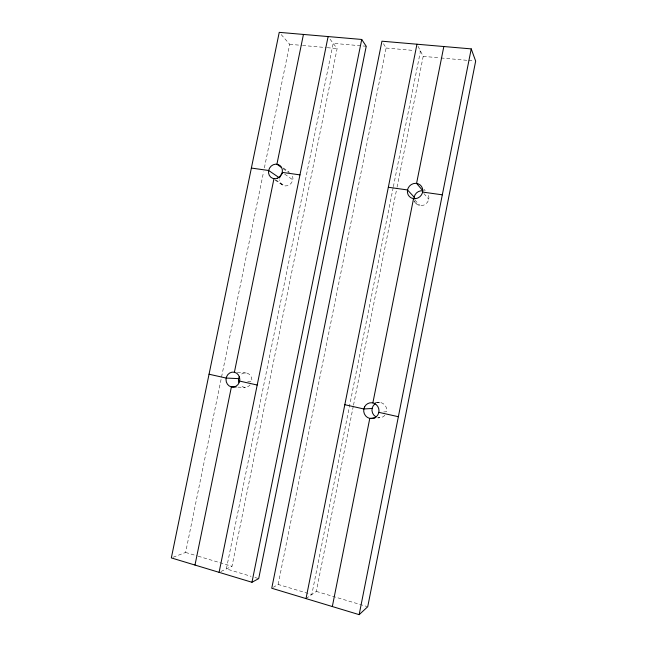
<?xml version="1.0" encoding="UTF-8"?>
<svg xmlns="http://www.w3.org/2000/svg" width="647" height="647" viewBox="0 0 647 647"><rect width="100%" height="100%" fill="white"/><g stroke="black" fill="none" stroke-linecap="round" stroke-linejoin="round"><path stroke-width="0.49" stroke-dasharray="3.23 2.43" d="M393.166 187.679L311.814 594.536L278.145 584.443L273.349 587.298M393.368 186.692L420.477 51.064L417.533 50.806M306.015 598.596L316.294 591.407L353.311 406.122M353.513 405.135L396.87 188.14M397.064 187.153L423.195 56.362L417.404 45.072M278.145 584.443L386.097 48.024L382.984 42.904M220.91 571.487L232.006 566.279L337.119 48.582L328.102 36.564M173.121 557.237L185.616 552.449L263.58 171.827M264.388 167.872L289.702 44.295L280.547 33.846M377.767 417.954L379.757 417.744M383.687 411.953L386.591 411.718A7.659 7.392 80.3 0 0 376.983 402.822M376.837 402.766L380.8 402.62M374.88 402.604L378.875 402.466M237.902 387.165L245.439 387.327M247.688 381.406L251.707 381.56A7.246 6.696 -84.9 0 0 248.254 373.626A7.246 6.696 -84.9 0 0 240.215 375.292M237.312 372.397L246.596 373.004M366.226 46.261L333.189 43.341L226.377 568.923L251.093 576.331M386.097 48.024L413.603 50.458M289.702 44.295L301.559 45.363M302.545 45.452L326.258 47.595M327.245 47.684L337.119 48.582M423.195 56.362L440.025 57.882M441.019 57.971L467.749 60.389M468.735 60.478L473.685 60.923M185.616 552.449L197.214 555.91M198.176 556.194L232.006 566.279M316.294 591.407L366.776 606.457M254.894 577.472L258.695 578.612M274.951 180.012L281.647 184.484M275.622 179.785L284.753 185.899M284.688 174.116L292.8 179.85M283.022 168.616L286.839 171.366M283.386 168.01L289.088 172.134M413.91 201.241L416.539 204.023M414.832 200.02L419.992 205.536M423.866 193.502L428.783 199.219M423.963 189.296L425.192 190.76M250.106 384.916A7.246 6.696 -84.9 0 1 240.627 385.499M292.622 176.219A7.206 6.591 -59.4 0 1 287.405 185.729A7.206 6.591 -59.4 0 1 279.447 179.801M287.608 171.916A7.206 6.591 -59.4 0 1 289.266 172.393M428.532 195.394A7.651 7.23 -43.6 0 1 423.858 205.075A7.651 7.23 -43.6 0 1 414.403 200.95M384.868 415.253A7.659 7.392 80.3 0 1 377.832 417.574"/><path stroke-width="0.97" d="M359.158 614.65L471.226 48.889L381.948 41.198L271.748 588.244L359.158 614.65L367.722 606.74L475.666 61.101L471.226 48.889M306.015 598.596L416.959 44.214M332.323 606.546L369.785 418.399L375.147 417.849M372.866 402.903L413.538 198.637M443.826 46.527L416.579 183.384L422.912 190.816A7.651 7.23 -43.6 0 0 414.031 199.074M251.958 582.268L361.722 39.459L279.237 32.35L171.334 557.916L251.958 582.268L258.695 578.612L366.226 46.261L361.722 39.459M219.09 572.344L328.102 36.564M194.982 565.057L231.4 386.914L236.131 387.019M234.4 372.235A7.497 6.899 -84.6 0 0 226.329 381.956A7.497 6.899 -84.6 0 0 238.015 384.544A7.497 6.899 -84.6 0 0 234.4 372.235L273.964 178.669M303.443 34.437L276.916 164.209L281.494 167.516M372.09 408.475L363.849 408.969L344.819 404.698M238.622 378.632L226.175 378.066L209.046 374.225M251.376 168.066L268.659 170.493L278.817 177.432M282.262 172.393L299.965 174.876M388.337 187.266L407.521 189.951L414.161 197.141M422.637 192.07L442.322 194.828M239.657 381.091L257.199 385.03M378.843 412.341L398.366 416.717M238.767 382.369A7.246 6.696 -84.9 0 1 239.212 376.853M279.593 177.965A7.206 6.591 -59.4 0 1 282.529 173.307M376.004 416.894A7.659 7.392 80.3 0 1 375.252 403.679M277.595 178.176A7.457 6.785 -59.7 0 0 280.127 165.648A7.457 6.785 -59.7 0 0 268.651 170.509A7.457 6.785 -59.7 0 0 277.595 178.176M415.584 198.653A7.934 7.465 -44.4 0 0 421.488 186.36A7.934 7.465 -44.4 0 0 408.168 188.034A7.934 7.465 -44.4 0 0 415.584 198.653M364.512 407.012A7.934 7.643 81.6 0 0 371.774 418.577A7.934 7.643 81.6 0 0 377.751 406.389A7.934 7.643 81.6 0 0 364.512 407.012"/></g></svg>
